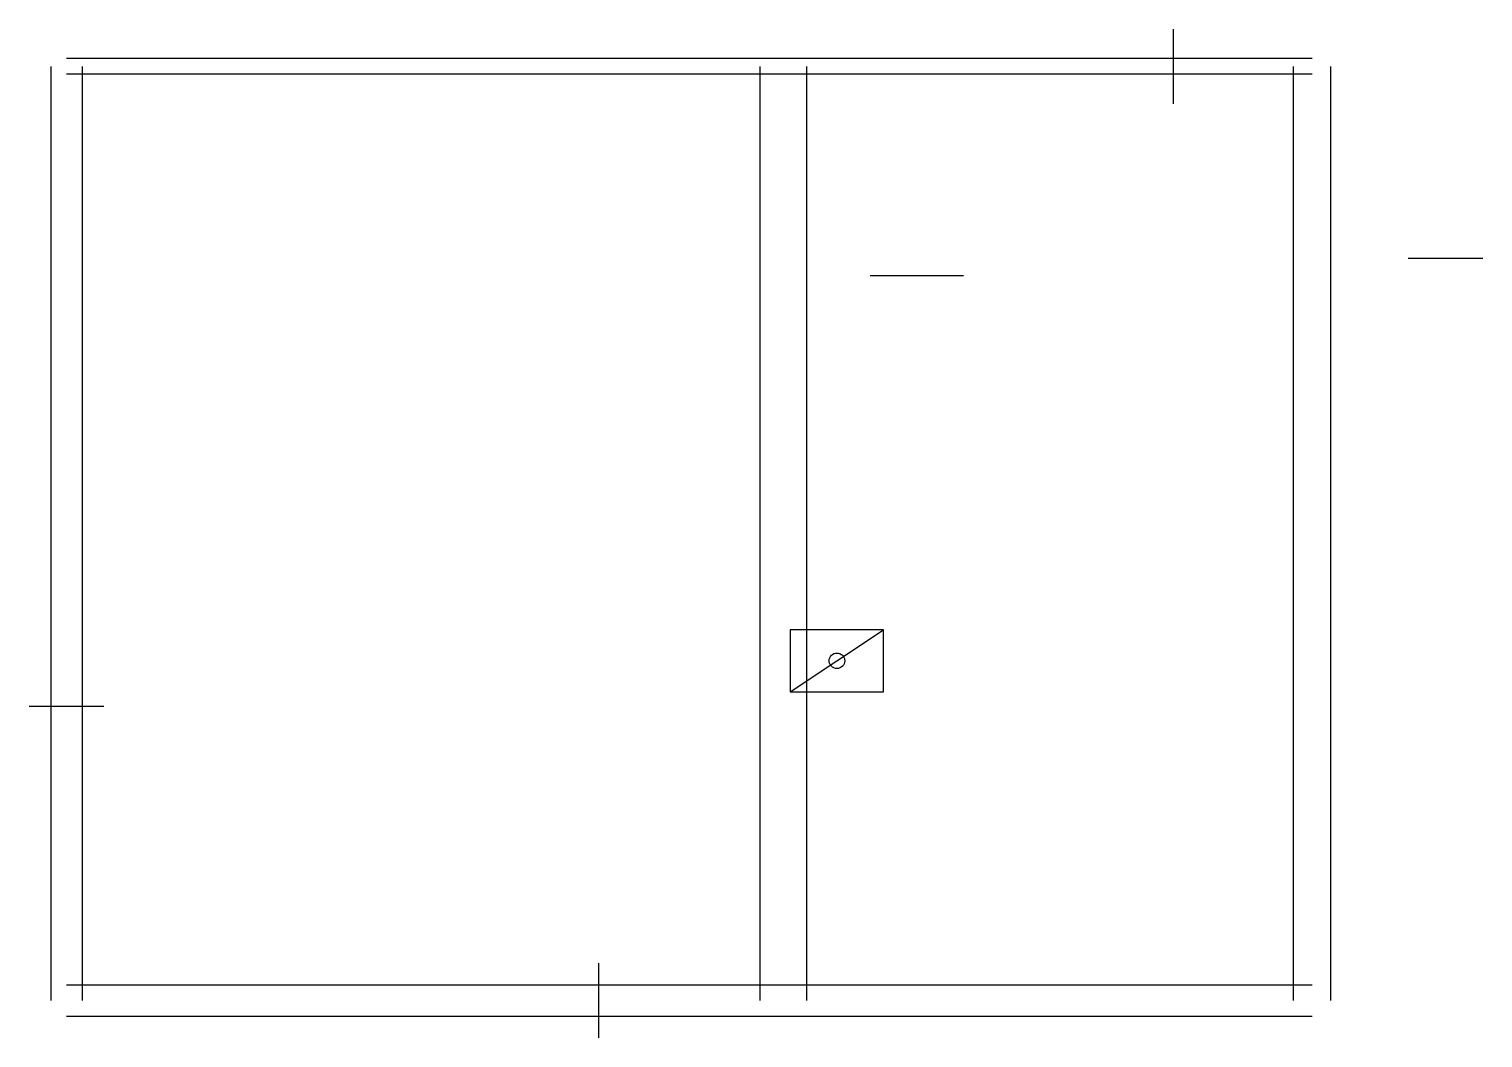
# Model space of a CAD drawing. Header units: millimetres. Extents: x -240 to 9096, y -240 to 6240.
import ezdxf

# ---------------------------------------------------------------- set-up
doc = ezdxf.new("R2010")
doc.units = ezdxf.units.MM
for name, color, linetype in [('FURN', 3, 'Continuous'), ('OPENING', 4, 'Continuous'), ('WALL', 7, 'Continuous')]:
    doc.layers.add(name, color=color, linetype=linetype)

# ---------------------------------------------------------------- blocks, each defined once
blk = doc.blocks.new('NOISE_INNER_49')
at = {"layer": 'FURN'}
blk.add_line((3791.7, 1379.6), (4391.7, 1779.6), dxfattribs=at)
blk.add_lwpolyline([(3791.7, 1379.6), (4391.7, 1379.6), (4391.7, 1779.6), (3791.7, 1779.6), (3791.7, 1379.6)], close=True, dxfattribs=at)
at = {"layer": 'OPENING'}
for p, q in [((8240, 4164.8), (7760, 4164.8)), ((4905, 4051.9), (4305, 4051.9))]:
    blk.add_line(p, q, dxfattribs=at)
blk = doc.blocks.new('NOISE_OUTER_49')
at = {"layer": 'FURN'}
blk.add_circle((4091.7, 1579.6), 50, dxfattribs=at)
blk.add_blockref('NOISE_INNER_49', (0, 0))

msp = doc.modelspace()

# ---------------------------------------------------------------- linework, layer by layer
at = {"layer": 'OPENING'}
for p, q in [((7107.2, 6240), (7107.2, 5760)), ((-240, 1891.1), (240, 1891.1)), ((3418.7, -240), (3418.7, 240))]:
    msp.add_line(p, q, dxfattribs=at)
at = {"layer": 'WALL'}
for p, q in [((8000, 6050), (0, 6050)), ((100, 6000), (100, 0)), ((7880, 0), (7880, 6000)), ((0, 100), (8000, 100)), ((0, -100), (8000, -100))]:
    msp.add_line(p, q, dxfattribs=at)
for points in [[(-100, 6000), (-100, 0)], [(4455, 0), (4455, 6000)], [(4755, 0), (4755, 6000)], [(8120, 0), (8120, 6000)], [(8000, 5950), (0, 5950)]]:
    msp.add_lwpolyline(points, dxfattribs=at)

# ---------------------------------------------------------------- block references
msp.add_blockref('NOISE_OUTER_49', (855.8, 602.6))

doc.saveas('drawing.dxf')
